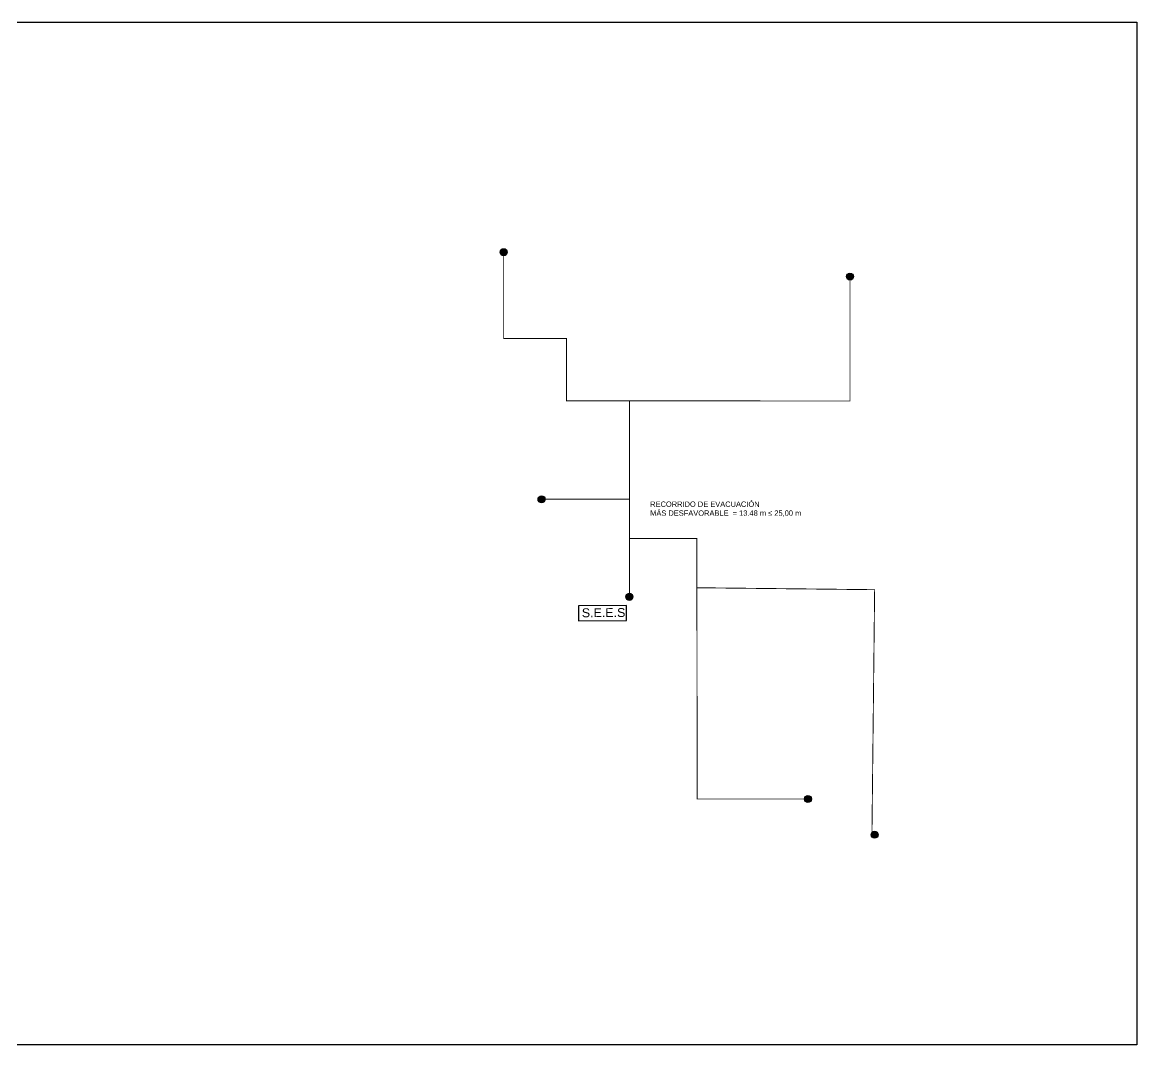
# Model space of a CAD drawing. Header units: metres. Extents: x -92 to 671, y -42 to 91.
# Drawn here: x 422.96 to 448, y 14.97 to 37.93 of the extents above; entities that cross this region are included whole.
import ezdxf

# ---------------------------------------------------------------- set-up
doc = ezdxf.new("R2010")
doc.units = ezdxf.units.M
doc.linetypes.add('_CONTINUOUS', pattern=[2, 1, 1])
doc.linetypes.add('RAYITAS2', pattern=[0.1875, 0.125, -0.0625])
doc.layers.add('01Texto 1', color=220, linetype='Continuous')
doc.layers.add('05DB-SI', color=12, linetype='_CONTINUOUS', true_color=0xc20000)
doc.styles.add('Proyecto', font='arial.ttf', dxfattribs={"height": 0.1})
doc.styles.get("Standard").update_dxf_attribs({"font": 'arial.ttf'})

msp = doc.modelspace()

# ---------------------------------------------------------------- hatches: boundary and pattern name
at = {"layer": '05DB-SI'}
h = msp.add_hatch(color=256, dxfattribs=at)
h.dxf.hatch_style = 1
h.paths.add_polyline_path([(433.734, 32.836), (433.734, 32.77), (433.778, 32.77), (433.778, 32.692, 0.414214), (433.857, 32.77, 0.599912)])
h.paths.add_polyline_path([(433.778, 32.77), (433.7, 32.77, 0.414214), (433.778, 32.692)])
h.paths.add_polyline_path([(433.734, 32.836, 0.250069), (433.7, 32.77), (433.734, 32.77)])
h = msp.add_hatch(color=256, dxfattribs=at)
h.dxf.hatch_style = 1
h.paths.add_polyline_path([(441.515, 32.289), (441.515, 32.223), (441.559, 32.223), (441.559, 32.145, 0.414214), (441.637, 32.223, 0.599912)])
h.paths.add_polyline_path([(441.559, 32.223), (441.48, 32.223, 0.414214), (441.559, 32.145)])
h.paths.add_polyline_path([(441.515, 32.289, 0.250069), (441.48, 32.223), (441.515, 32.223)])
h = msp.add_hatch(color=256, dxfattribs=at)
h.dxf.hatch_style = 1
h.paths.add_polyline_path([(434.585, 27.286), (434.585, 27.221), (434.629, 27.221), (434.629, 27.142, 0.414214), (434.708, 27.221, 0.599912)])
h.paths.add_polyline_path([(434.629, 27.221), (434.55, 27.221, 0.414214), (434.629, 27.142)])
h.paths.add_polyline_path([(434.585, 27.286, 0.250069), (434.55, 27.221), (434.585, 27.221)])
h = msp.add_hatch(color=256, dxfattribs=at)
h.dxf.hatch_style = 1
h.paths.add_polyline_path([(436.559, 25.093), (436.559, 25.028), (436.603, 25.028), (436.603, 24.949, 0.414214), (436.682, 25.028, 0.599912)])
h.paths.add_polyline_path([(436.603, 25.028), (436.524, 25.028, 0.414214), (436.603, 24.949)])
h.paths.add_polyline_path([(436.559, 25.093, 0.250069), (436.524, 25.028), (436.559, 25.028)])
h = msp.add_hatch(color=256, dxfattribs=at)
h.dxf.hatch_style = 1
h.paths.add_polyline_path([(440.571, 20.552), (440.571, 20.487), (440.614, 20.487), (440.614, 20.409, 0.414214), (440.693, 20.487, 0.599912)])
h.paths.add_polyline_path([(440.614, 20.487), (440.536, 20.487, 0.414214), (440.614, 20.409)])
h.paths.add_polyline_path([(440.571, 20.552, 0.250069), (440.536, 20.487), (440.571, 20.487)])
h = msp.add_hatch(color=256, dxfattribs=at)
h.dxf.hatch_style = 1
h.paths.add_polyline_path([(442.069, 19.749), (442.069, 19.684), (442.113, 19.684), (442.113, 19.605, 0.414214), (442.191, 19.684, 0.599912)])
h.paths.add_polyline_path([(442.113, 19.684), (442.034, 19.684, 0.414214), (442.113, 19.605)])
h.paths.add_polyline_path([(442.069, 19.749, 0.250069), (442.034, 19.684), (442.069, 19.684)])

# ---------------------------------------------------------------- linework, layer by layer
at = {"layer": '01Texto 1'}
msp.add_lwpolyline([(379.157, 37.935), (448.001, 37.935), (448.001, 14.968), (379.157, 14.968)], close=True, dxfattribs=at)
at = {"layer": '05DB-SI', "linetype": 'RAYITAS2', "const_width": 0.02}
for points in [[(433.778, 32.77), (433.778, 30.833), (435.191, 30.833), (435.191, 29.43), (436.603, 29.43)], [(434.629, 27.221), (436.603, 27.221)], [(442.052, 19.634), (442.113, 25.189), (438.119, 25.233), (438.119, 26.34), (436.603, 26.34), (436.603, 25.028)], [(440.614, 20.487), (438.127, 20.487), (438.119, 25.233)]]:
    msp.add_lwpolyline(points, dxfattribs=at)
at = {"layer": '05DB-SI', "linetype": 'RAYITAS2'}
msp.add_lwpolyline([(436.603, 26.34, 0.02, 0.02, 0), (436.603, 29.432, 0.02, 0.02, 0), (441.559, 29.427, 0.02, 0.02, 0), (441.559, 32.203, 0, 0, 0)], format="xyseb", dxfattribs=at)
at = {"layer": '05DB-SI'}
msp.add_lwpolyline([(435.459, 24.492), (436.54, 24.499), (436.538, 24.836), (435.457, 24.828)], close=True, dxfattribs=at)
for centre in [(433.778, 32.77), (441.559, 32.223), (434.629, 27.221), (436.603, 25.028), (440.614, 20.487), (442.113, 19.684)]:
    msp.add_circle(centre, 0.0786, dxfattribs=at)

# ---------------------------------------------------------------- texts
at = {"layer": '05DB-SI', "insert": (437.07, 27.17), "char_height": 0.12, "attachment_point": 1}
msp.add_mtext_dynamic_manual_height_columns('\\A1;RECORRIDO DE EVACUACIÓN\\PMÁS DESFAVORABLE  {\\A0;= 13.48 m ≤ 25,00 m}', width=3.49651, gutter_width=15, heights=[1.153], dxfattribs=at)
at = {"layer": '05DB-SI', "insert": (435.533, 24.77), "char_height": 0.2, "width": 3.74985, "attachment_point": 1, "rotation": 0.3773, "style": 'Proyecto'}
msp.add_mtext('S.E.E.S', dxfattribs=at)

doc.saveas('drawing.dxf')
